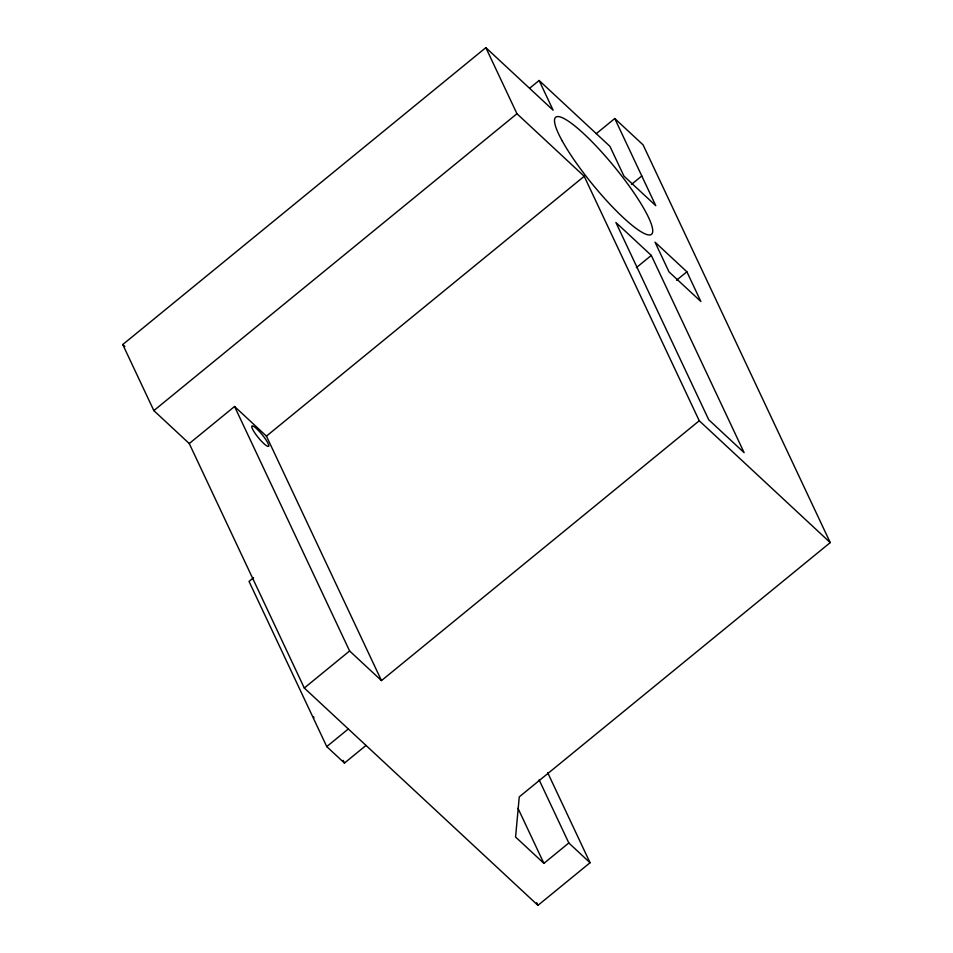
<?xml version="1.0" encoding="UTF-8"?>
<svg xmlns="http://www.w3.org/2000/svg" width="953" height="953" viewBox="0 0 953 953"><rect width="100%" height="100%" fill="white"/><g stroke="black" fill="none" stroke-linecap="round" stroke-linejoin="round"><path stroke-width="1.43" d="M547.701 772.704L590.062 862.739L537.945 905.35L304.293 688.018L189.254 443.55L153.85 410.612L122.758 344.545L485.851 47.65L553.121 110.214L539.124 80.481L529.916 88.01M153.85 410.612L516.955 113.729L485.851 47.65M189.254 443.55L234.569 406.49L266.435 436.129L381.474 680.597L699.252 420.761L584.213 176.293L516.955 113.729M596.316 133.599L614.768 118.529L643.084 144.868L830.242 542.602L519.266 796.875L515.573 837.02L543.901 863.358L568.822 842.976L539.112 779.828M266.435 436.129L584.213 176.293M631.458 184.429L641.798 175.971M253.569 577.709L249.031 581.413L326.76 746.604L344.462 763.067L365.988 745.46M636.366 267.638L651.304 255.416L615.912 222.49L708.722 419.725L744.114 452.651L651.304 255.416M676.535 280.242L686.887 271.784L655.021 242.145L669.006 271.879L700.872 301.517L686.887 271.784M304.293 688.018L349.608 650.97L234.569 406.49M326.76 746.604L348.286 728.997M539.124 80.481L609.932 146.333L623.929 176.067L655.783 205.705L614.768 118.529M699.252 420.761L830.242 542.602M122.758 344.545L124.903 346.535M568.822 842.976L590.062 862.739M349.608 650.97L381.474 680.597M517.979 808.263L543.901 863.358M536.682 902.658L537.945 905.35M343.199 760.387L344.462 763.067M313.882 717.859A13.104 2.43 50.7 0 1 313.585 716.549M268.698 446.064L268.162 446.421A13.104 2.43 50.7 0 1 257.155 436.176A13.104 2.43 50.7 0 1 252.319 425.896L253.379 426.241A13.104 2.43 50.7 0 1 263.326 436.14A13.104 2.43 50.7 0 1 268.698 446.064M562.341 141.139A75.656 14.021 50.7 0 0 647.278 234.652A75.656 14.021 50.7 0 0 601.057 151.324A75.656 14.021 50.7 0 0 562.341 141.139"/></g></svg>
